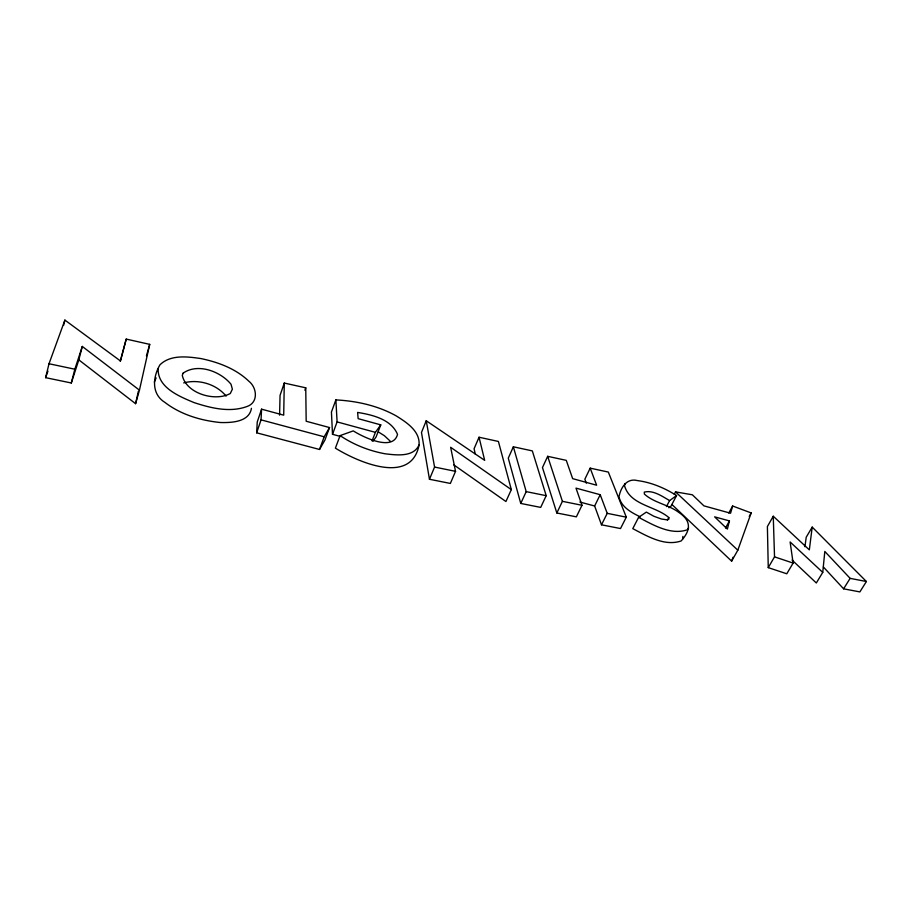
<?xml version="1.0" encoding="UTF-8"?>
<svg xmlns="http://www.w3.org/2000/svg" width="912" height="912" viewBox="0 0 912 912"><rect width="100%" height="100%" fill="white"/><g stroke="black" fill="none" stroke-linecap="round" stroke-linejoin="round"><path stroke-width="1.37" d="M372.974 441.317L376.075 436.973L380.771 424.867L358.142 418.654L357.618 412.429C372.267 414.812 391.282 419.235 397.529 434.397C392.901 452.261 361.813 436.335 353.286 430.886L340.085 435.605L335.399 448.145C357.379 461.734 411.187 485.879 419.064 444.942C420.17 431.102 406.524 422.37 396.275 415.929C377.864 405.646 356.797 400.995 335.878 399.912L331.432 412.042L332.504 434.306L340.678 436.506M284.282 383.063L283.7 415.165L261.573 409.169L257.241 421.994L256.66 432.812L319.531 449.468L324.911 440.086L329.528 427.557L306.181 421.241L305.748 387.817L284.282 383.063L280.052 395.386L279.585 415.165M158.141 368.95C157.651 387.748 179.493 396.481 194.051 402.591C210.923 408.109 229.835 412.851 247.141 406.456C258.575 402.534 257.081 387.623 248.816 381.193C235.798 368.687 218.299 362.201 200.914 358.564C187.45 356.615 170.521 354.403 159.919 364.857C152.783 377.101 151.232 393.87 164.776 402.306C180.644 414.55 200.594 420.523 220.328 422.518C231.42 422.815 249.17 422.165 251.45 408.325M256.66 432.812L261.049 419.862L261.573 409.169M625.028 483.531L624.515 485.72C630.226 505.385 655.432 505.875 668.804 517.56L668.838 519.179L667.048 519.851L661.394 519.008L653.824 516.249L646.357 512.099L638.594 517.355L632.78 528.641C647.132 536.108 664.631 546.641 681.15 540.953C691.41 529.576 691 520.535 678.699 512.339C668.268 504.518 653.972 502.831 644.385 494.076L644.305 492.104C653.266 489.824 662.169 496.402 669.613 500.563L676.579 495.547C664.711 488.057 651.453 482.414 637.465 480.59C626.806 477.751 620.764 487.498 618.997 496.732C621.129 507.061 631.594 512.715 640.338 516.876M682.643 539.015L682.883 536.427M792.072 560.082L816.32 582.985L822.749 572.383L824.813 551.452L850.121 578.356L866.4 581.514L859.868 591.911L843.611 588.821L823.399 566.99M866.4 581.514L812.204 527.102L809.332 549.868L773.262 516.238L767.391 526.532L768.257 567.629L786.782 573.785L793.121 563.08L790.123 541.967L822.749 572.383M804.943 546.733L806.208 537.236L812.204 527.102M139.445 390.154L82.285 346.435L78.82 359.875L135.58 403.685L139.445 390.154L149.716 344.36L126.221 339.093L120.259 361.232M135.58 403.685L138.35 391.396M78.82 359.875L71.307 382.983L45.6 377.659L49.02 363.751L64.9 320.089L120.475 360.97L126.221 339.093M63.589 325.39L64.9 320.089M729.44 520.912L727.377 529.085L714.632 516.853L729.44 520.912L725.507 528.025M71.307 382.983L74.841 369.212L82.285 346.435M146.422 355.965L149.716 344.36M671.973 504.553L731.629 561.154L737.819 550.198L751.18 512.932L732.632 506.012L730.569 513.228L703.927 505.864L692.379 494.794L675.53 491.887L674.287 494.27M304.893 390.256L305.748 387.817M45.6 377.659L47.96 371.138M731.629 561.154L733.054 557.243M319.531 449.468L324.182 436.791L329.528 427.557M332.504 434.306L337.098 421.903L335.878 399.912M372.062 440.906L375.391 432.345L380.771 424.867M511.324 489.619L498.397 441.454L479.039 437.236L484.671 460.355L426.235 420.751L421.481 432.459L429.461 479.267L450.357 483.44L455.533 471.344L450.642 447.29L511.324 489.619L505.921 501.52L453.766 464.846M429.461 479.267L434.568 467.058L426.235 420.751M479.039 437.236L474.069 448.75L475.357 454.244M154.322 382.071L156.123 377.91M513.353 446.789L508.28 458.155L520.752 503.447L540.691 507.403L546.208 495.683L532.334 450.904L513.353 446.789L526.201 491.625L520.752 503.447M590.189 468.152L596.63 485.218L572.668 478.652L566.272 460.355L547.667 456.331L542.469 467.56L556.833 512.989L576.361 516.842L581.993 505.282L575.985 488.114L600.199 494.703L607.232 513.342L601.498 524.81L620.513 528.55L626.305 517.172L608.327 472.063L590.189 468.152L584.854 479.21L586.302 483.189M556.833 512.989L562.408 501.326L547.667 456.331M419.064 444.942C413.546 457.471 396.23 455.111 385.092 453.788C369.052 450.824 353.628 444.714 340.085 435.605M601.498 524.81L594.635 506L600.199 494.703M666.455 506.593L669.613 500.563M676.579 495.547L670.924 506.297L668.929 507.756M667.504 520.022L668.804 517.56M728.791 512.989L732.632 506.012M749.231 516.397L751.18 512.932M768.257 567.629L774.527 556.856L773.262 516.238M843.611 588.821L850.121 578.356M688.594 527.968L687.112 529.872C670.491 535.367 653.015 524.81 638.594 517.355M183.688 382.915C198.554 378.868 216.281 384.089 226.096 396.093M607.232 513.342L626.305 517.172M526.201 491.625L546.208 495.683M562.408 501.326L581.993 505.282M434.568 467.058L455.533 471.344M49.02 363.751L74.841 369.212M261.049 419.862L324.182 436.791M579.884 502.033L594.635 506M337.098 421.903L375.391 432.345M774.527 556.856L793.121 563.08M378.263 431.889L384.34 435.674L390.302 441.226M675.53 491.887L737.819 550.198M183.141 373.133L182.286 375.356C186.139 393.551 215.061 401.987 230.314 393.494L232.378 389.185L231.01 384.248C220.442 371.298 197.756 362.828 183.141 373.133"/></g></svg>
